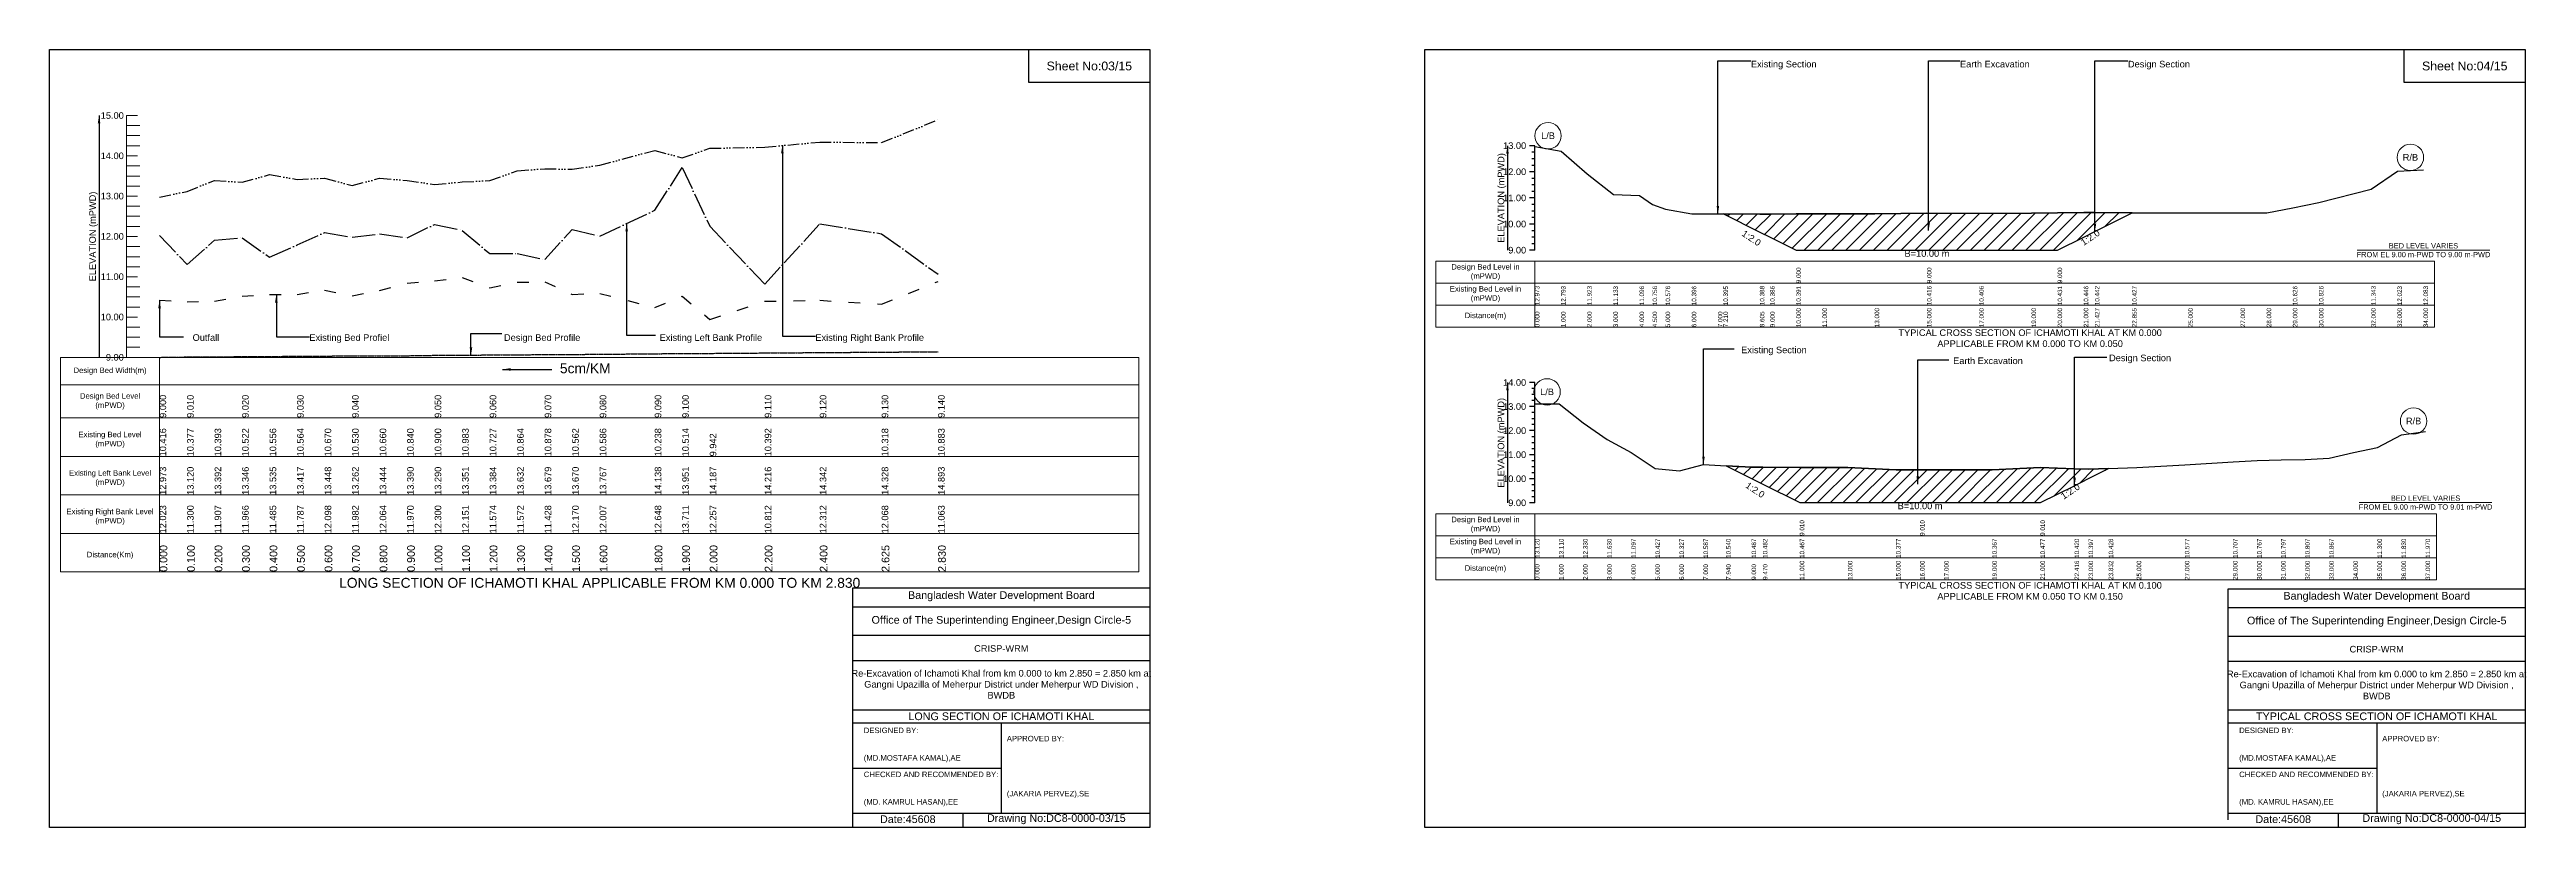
# Model space of a CAD drawing. Header units: inches. Extents: x 91000 to 258649, y -5656 to 4.
# Drawn here: x 120000 to 138009, y -5656 to 0 of the extents above; entities that cross this region are included whole.
import ezdxf

# ---------------------------------------------------------------- set-up
doc = ezdxf.new("R2010")
doc.units = ezdxf.units.IN
doc.header["$LTSCALE"] = 7
doc.header["$MEASUREMENT"] = 0
for name, pattern in [('ACAD_ISO03W100', [30, 12, -18]), ('ACAD_ISO04W100', [30, 24, -3, 0, -3]), ('ACAD_ISO14W100', [24, 12, -3, 0, -3, 0, -3, 0, -3]), ('CENTER', [2, 1.25, -0.25, 0.25, -0.25])]:
    doc.linetypes.add(name, pattern=pattern)
for name, color, linetype, lineweight in [('Cross section Data Border', 7, 'Continuous', 9), ('Cross Section Labels', 7, 'Continuous', 9), ('Design Bed Level Long Section', 7, 'CENTER', 25), ('Existing Bed Level for Long Section', 7, 'ACAD_ISO03W100', 25), ('Existing Left Bank of Long section', 7, 'ACAD_ISO04W100', 25), ('Existing Right Bank of Long Section', 7, 'ACAD_ISO14W100', 25), ('Existing_Bed_Level for Xsection', 7, 'Continuous', 25), ('Long Section Border', 7, 'Continuous', 9), ('Long Section Labels', 7, 'Continuous', 9), ('Vscale for Long Section', 7, 'Continuous', 9)]:
    doc.layers.add(name, color=color, linetype=linetype, lineweight=lineweight)
doc.styles.get("Standard").update_dxf_attribs({"font": 'arial.ttf'})
doc.dimstyles.get("Standard").update_dxf_attribs({"dimtxt": 0.18, "dimasz": 0.18, "dimexe": 0.18, "dimexo": 0.0625, "dimgap": 0.09, "dimtad": 0, "dimtih": 1, "dimtoh": 1, "dimdec": 4, "dimzin": 0, "dimdsep": 46, "dimtxsty": 'Standard', "dimcen": 0.09, "dimadec": 0, "dimazin": 0, "dimtfac": 1, "dimtdec": 4, "dimtofl": 0, "dimtmove": 0, "dimatfit": 3, "dimfxl": 1, "dimtolj": 1, "dimtzin": 0, "dimarcsym": 0})

msp = doc.modelspace()

# ---------------------------------------------------------------- hatches: boundary and pattern name
at = {"layer": 'Existing_Bed_Level for Xsection'}
h = msp.add_hatch(dxfattribs=at)
h.set_pattern_fill('ANSI31', color=256, scale=570, style=0)
h.paths.add_polyline_path([(132170, -1194), (132435, -1327), (132510, -1364), (132700, -1459), (132890, -1459), (133270, -1459), (133650, -1459), (134030, -1459), (134410, -1459), (134600, -1459), (134790, -1364), (134871, -1324), (135142, -1188), (134871, -1185), (134790, -1185), (134600, -1187), (134410, -1190), (134030, -1192), (133650, -1190), (133270, -1194), (132890, -1194), (132700, -1195), (132510, -1196), (132435, -1196)])
h = msp.add_hatch(dxfattribs=at)
h.set_pattern_fill('ANSI31', color=256, scale=525, style=0)
h.paths.add_polyline_path([(132190, -3027), (132375, -3119), (132457, -3161), (132725, -3294), (133075, -3294), (133425, -3294), (133600, -3294), (133775, -3294), (134125, -3294), (134475, -3294), (134723, -3171), (134825, -3119), (134971, -3047), (134825, -3052), (134723, -3048), (134475, -3038), (134125, -3057), (133775, -3055), (133600, -3055), (133425, -3055), (133075, -3040), (132725, -3040), (132457, -3037), (132375, -3036)])

# ---------------------------------------------------------------- linework, layer by layer
for points in [[(120000, 0), (128000, 0), (128000, -5656), (120000, -5656)], [(127120, 0), (128000, 0), (128000, -240), (127120, -240)], [(130000, 0), (138000, 0), (138000, -5656), (130000, -5656)], [(137120, 0), (138000, 0), (138000, -240), (137120, -240)]]:
    msp.add_lwpolyline(points, close=True)
for points in [[(125840, -5656), (125840, -3913), (128000, -3913)], [(135840, -5600), (135840, -3920), (138000, -3920)], [(125840, -4051), (128000, -4051)], [(135840, -4056), (138000, -4056)], [(125840, -4259), (128000, -4259)], [(135840, -4264), (138000, -4264)], [(125840, -4443), (128000, -4443)], [(135840, -4448), (138000, -4448)], [(125840, -4800), (128000, -4800)], [(135840, -4800), (138000, -4800)], [(125840, -4896), (128000, -4896)], [(126920, -4896), (126920, -5552)], [(135840, -4896), (138000, -4896)], [(136920, -4896), (136920, -5552)], [(125840, -5224), (126920, -5224)], [(135840, -5224), (136920, -5224)], [(125840, -5552), (128000, -5552)], [(126640, -5552), (126640, -5656)], [(135840, -5552), (138000, -5552)], [(136640, -5552), (136640, -5656)]]:
    msp.add_lwpolyline(points)
at = {"layer": 'Cross section Data Border'}
for points in [[(130080, -1539), (137340, -1539), (137340, -2019), (130080, -2019)], [(130080, -3376), (137355, -3376), (137355, -3856), (130080, -3856)]]:
    msp.add_lwpolyline(points, close=True, dxfattribs=at)
for points in [[(130800, -1539), (130800, -2019)], [(130080, -1699), (137340, -1699)], [(130080, -1859), (137340, -1859)], [(130800, -3376), (130800, -3856)], [(130080, -3536), (137355, -3536)], [(130080, -3696), (137355, -3696)]]:
    msp.add_lwpolyline(points, dxfattribs=at)
at = {"layer": 'Cross Section Labels'}
for points in [[(136778, -1459), (137742, -1459)], [(136793, -3294), (137757, -3294)]]:
    msp.add_lwpolyline(points, dxfattribs=at)
for centre in [(130895, -627), (137165, -784), (130888, -2489), (137188, -2701)]:
    msp.add_circle(centre, 96, dxfattribs=at)
at = {"layer": 'Design Bed Level Long Section'}
msp.add_lwpolyline([(120800, -2238), (121000, -2235), (121200, -2235), (121400, -2232), (121600, -2232), (121800, -2229), (122000, -2229), (122200, -2226), (122400, -2226), (122600, -2226), (122800, -2223), (123000, -2223), (123200, -2220), (123400, -2220), (123600, -2217), (123800, -2217), (124000, -2215), (124400, -2212), (124600, -2209), (124800, -2209), (125200, -2206), (125600, -2203), (126050, -2200), (126460, -2197)], dxfattribs=at)
at = {"layer": 'Existing Bed Level for Long Section'}
msp.add_lwpolyline([(120800, -1823), (121000, -1835), (121200, -1830), (121400, -1792), (121600, -1782), (121800, -1780), (122000, -1749), (122200, -1790), (122400, -1752), (122600, -1699), (122800, -1681), (123000, -1657), (123200, -1732), (123400, -1692), (123600, -1688), (123800, -1780), (124000, -1773), (124400, -1875), (124600, -1794), (124800, -1962), (125200, -1830), (125600, -1823), (126050, -1852), (126460, -1686)], dxfattribs=at)
at = {"layer": 'Existing Left Bank of Long section'}
msp.add_lwpolyline([(120800, -1352), (121000, -1564), (121200, -1386), (121400, -1369), (121600, -1510), (121800, -1421), (122000, -1330), (122200, -1364), (122400, -1340), (122600, -1368), (122800, -1271), (123000, -1315), (123200, -1484), (123400, -1484), (123600, -1527), (123800, -1309), (124000, -1357), (124400, -1169), (124600, -858), (124800, -1284), (125200, -1707), (125600, -1268), (126050, -1339), (126460, -1634)], dxfattribs=at)
at = {"layer": 'Existing Right Bank of Long Section'}
msp.add_lwpolyline([(120800, -1074), (121000, -1031), (121200, -951), (121400, -965), (121600, -909), (121800, -944), (122000, -935), (122200, -989), (122400, -936), (122600, -952), (122800, -981), (123000, -963), (123200, -953), (123400, -881), (123600, -867), (123800, -870), (124000, -841), (124400, -733), (124600, -787), (124800, -718), (125200, -710), (125600, -673), (126050, -677), (126460, -511)], dxfattribs=at)
at = {"layer": 'Existing_Bed_Level for Xsection'}
for points in [[(130800, -699), (130760, -699)], [(130800, -1459), (130800, -1269), (130800, -1079), (130800, -889), (130800, -699)], [(130800, -704), (130990, -739), (131180, -904), (131370, -1054), (131560, -1061), (131655, -1126), (131750, -1160), (131940, -1194), (132130, -1194), (132170, -1194), (132435, -1196), (132510, -1196), (132700, -1195), (132700, -1195), (132890, -1194), (133270, -1194), (133650, -1190), (133650, -1190), (134030, -1192), (134410, -1190), (134600, -1187), (134600, -1187), (134790, -1185), (134871, -1185), (135142, -1188), (135170, -1188), (135550, -1188), (135930, -1188), (136120, -1188), (136310, -1150), (136500, -1112), (136880, -1014), (137070, -885), (137260, -874)], [(130800, -889), (130760, -889)], [(130800, -747), (130776, -747)], [(130800, -794), (130776, -794)], [(130800, -842), (130776, -842)], [(130800, -1079), (130760, -1079)], [(130800, -937), (130776, -937)], [(130800, -984), (130776, -984)], [(130800, -1032), (130776, -1032)], [(130800, -1127), (130776, -1127)], [(130800, -1174), (130776, -1174)], [(130800, -1222), (130776, -1222)], [(130800, -1269), (130760, -1269)], [(130800, -1317), (130776, -1317)], [(130800, -1364), (130776, -1364)], [(130800, -1412), (130776, -1412)], [(130800, -1459), (130760, -1459)], [(130800, -2421), (130760, -2421)], [(130800, -2465), (130776, -2465)], [(130800, -2509), (130776, -2509)], [(130800, -3296), (130800, -3121), (130800, -2946), (130800, -2771), (130800, -2596), (130800, -2421)], [(130800, -2596), (130760, -2596)], [(130800, -2552), (130776, -2552)], [(130800, -2640), (130776, -2640)], [(130800, -2684), (130776, -2684)], [(130800, -2575), (130975, -2577), (131150, -2713), (131325, -2836), (131500, -2929), (131675, -3046), (131850, -3064), (132025, -3018), (132190, -3027), (132375, -3036), (132457, -3037), (132725, -3040), (132725, -3040), (133075, -3040), (133425, -3055), (133600, -3055), (133600, -3055), (133775, -3055), (134125, -3057), (134475, -3038), (134475, -3038), (134723, -3048), (134825, -3052), (134971, -3047), (135175, -3040), (135525, -3020), (135875, -2998), (136050, -2987), (136225, -2982), (136400, -2980), (136575, -2970), (136750, -2929), (136925, -2894), (137100, -2801), (137275, -2776)], [(130800, -2771), (130760, -2771)], [(130800, -2727), (130776, -2727)], [(130800, -2815), (130776, -2815)], [(130800, -2859), (130776, -2859)], [(130800, -2946), (130760, -2946)], [(130800, -2902), (130776, -2902)], [(130800, -2990), (130776, -2990)], [(130800, -3034), (130776, -3034)], [(130800, -3121), (130760, -3121)], [(130800, -3077), (130776, -3077)], [(130800, -3165), (130776, -3165)], [(130800, -3209), (130776, -3209)], [(130800, -3296), (130760, -3296)], [(130800, -3252), (130776, -3252)]]:
    msp.add_lwpolyline(points, dxfattribs=at)
for points in [[(132170, -1194), (132170, -1194), (132435, -1327), (132510, -1364), (132700, -1459), (132700, -1459), (132890, -1459), (133270, -1459), (133650, -1459), (133650, -1459), (134030, -1459), (134410, -1459), (134600, -1459), (134600, -1459), (134790, -1364), (134871, -1324), (135142, -1188), (135142, -1188), (135142, -1188), (134871, -1185), (134790, -1185), (134600, -1187), (134600, -1187), (134410, -1190), (134030, -1192), (133650, -1190), (133650, -1190), (133270, -1194), (132890, -1194), (132700, -1195), (132700, -1195), (132510, -1196), (132435, -1196), (132170, -1194)], [(132190, -3027), (132190, -3027), (132375, -3119), (132457, -3161), (132725, -3294), (132725, -3294), (133075, -3294), (133425, -3294), (133600, -3294), (133600, -3294), (133775, -3294), (134125, -3294), (134475, -3294), (134475, -3294), (134723, -3171), (134825, -3119), (134971, -3047), (134971, -3047), (134971, -3047), (134825, -3052), (134723, -3048), (134475, -3038), (134475, -3038), (134125, -3057), (133775, -3055), (133600, -3055), (133600, -3055), (133425, -3055), (133075, -3040), (132725, -3040), (132725, -3040), (132457, -3037), (132375, -3036), (132190, -3027)]]:
    msp.add_lwpolyline(points, close=True, dxfattribs=at)
at = {"layer": 'Long Section Border'}
msp.add_lwpolyline([(120080, -2238), (127920, -2238), (127920, -3798), (120080, -3798)], close=True, dxfattribs=at)
for points in [[(120800, -2238), (120800, -3798)], [(120080, -2438), (127920, -2438)], [(120080, -2678), (127920, -2678)], [(120080, -2958), (127920, -2958)], [(120080, -3238), (127920, -3238)], [(120080, -3518), (127920, -3518)]]:
    msp.add_lwpolyline(points, dxfattribs=at)
at = {"layer": 'Vscale for Long Section'}
for points in [[(120560, -2238), (120560, -1945), (120560, -1652), (120560, -1359), (120560, -1066), (120560, -773), (120560, -480)], [(120560, -480), (120640, -480)], [(120560, -553), (120656, -553)], [(120560, -626), (120656, -626)], [(120560, -700), (120656, -700)], [(120560, -773), (120640, -773)], [(120560, -846), (120656, -846)], [(120560, -920), (120656, -920)], [(120560, -993), (120656, -993)], [(120560, -1066), (120640, -1066)], [(120560, -1139), (120656, -1139)], [(120560, -1212), (120656, -1212)], [(120560, -1286), (120656, -1286)], [(120560, -1359), (120640, -1359)], [(120560, -1432), (120656, -1432)], [(120560, -1506), (120656, -1506)], [(120560, -1579), (120656, -1579)], [(120560, -1652), (120640, -1652)], [(120560, -1725), (120656, -1725)], [(120560, -1798), (120656, -1798)], [(120560, -1872), (120656, -1872)], [(120560, -1945), (120640, -1945)], [(120560, -2018), (120656, -2018)], [(120560, -2092), (120656, -2092)], [(120560, -2165), (120656, -2165)], [(120560, -2238), (120640, -2238)]]:
    msp.add_lwpolyline(points, dxfattribs=at)

# ---------------------------------------------------------------- texts
at = {"attachment_point": 5}
for s, insert, char_height in [('Sheet No:03/15', (127560, -120), 64), ('Bangladesh Water Development Board', (126920, -3975), 56), ('Bangladesh Water Development Board', (136920, -3980), 56), ('Office of The Superintending Engineer,Design Circle-5', (126920, -4155), 56), ('Office of The Superintending Engineer,Design Circle-5', (136920, -4160), 56)]:
    msp.add_mtext(s, dxfattribs=dict(at, insert=insert, char_height=char_height))
for s, insert, char_height, width, attachment_point in [('Sheet No:04/15', (137560, -120), 64, 613.24, 5), ('CRISP-WRM', (126920, -4355), 48, 2240, 5), ('CRISP-WRM', (136920, -4360), 48, 2240, 5), ('Re-Excavation of Ichamoti Khal from km 0.000 to km 2.850 = 2.850 km at^JGangni Upazilla of Meherpur District under Meherpur WD Division ,^JBWDB', (126920, -4615), 48, 2160, 5), ('Re-Excavation of Ichamoti Khal from km 0.000 to km 2.850 = 2.850 km at^JGangni Upazilla of Meherpur District under Meherpur WD Division ,^JBWDB', (136920, -4620), 48, 2160, 5), ('LONG SECTION OF ICHAMOTI KHAL', (126920, -4848), 56, 2240, 5), ('TYPICAL CROSS SECTION OF ICHAMOTI KHAL', (136920, -4848), 56, 2240, 5), ('DESIGNED BY:^J^J^J(MD.MOSTAFA KAMAL),AE', (125920, -5056), 40, 1120, 4), ('APPROVED BY:^J^J^J^J^J^J(JAKARIA PERVEZ),SE', (126960, -5216), 40, 1120, 4), ('DESIGNED BY:^J^J^J(MD.MOSTAFA KAMAL),AE', (135920, -5056), 40, 1120, 4), ('APPROVED BY:^J^J^J^J^J^J(JAKARIA PERVEZ),SE', (136960, -5216), 40, 1120, 4), ('CHECKED AND RECOMMENDED BY:^J^J^J(MD. KAMRUL HASAN),EE', (125920, -5376), 40, 1120, 4), ('CHECKED AND RECOMMENDED BY:^J^J^J(MD. KAMRUL HASAN),EE', (135920, -5376), 40, 1120, 4), ('Date:45608', (126240, -5596), 56, 1120, 5), ('Drawing No:DC8-0000-03/15', (127320, -5596), 56, 1760, 5), ('Date:45608', (136240, -5596), 56, 1120, 5), ('Drawing No:DC8-0000-04/15', (137320, -5596), 56, 1760, 5)]:
    msp.add_mtext(s, dxfattribs=dict(insert=insert, char_height=char_height, width=width, attachment_point=attachment_point))
at = {"layer": 'Cross section Data Border', "char_height": 40, "width": 640, "attachment_point": 5}
for s, insert in [('Design Bed Level in (mPWD)', (130440, -1619)), ('Existing Bed Level in (mPWD)', (130440, -1779)), ('Distance(m)', (130440, -1939)), ('Design Bed Level in (mPWD)', (130440, -3456)), ('Existing Bed Level in (mPWD)', (130440, -3616)), ('Distance(m)', (130440, -3776))]:
    msp.add_mtext(s, dxfattribs=dict(at, insert=insert))
at = {"layer": 'Cross Section Labels'}
for s, insert, char_height, attachment_point in [('Existing Section', (132370, -82), 48, 1), ('Earth Excavation', (133890, -82), 48, 1), ('Design Section', (135111, -82), 48, 1), ('L/B', (130895, -627), 48, 5), ('R/B', (137165, -784), 48, 5), ('BED LEVEL VARIES ^JFROM EL 9.00 m-PWD TO 9.00 m-PWD', (137260, -1459), 38.4, 5), ('B=10.00 m', (133650, -1459), 48, 2), ('Existing Section', (132299, -2160), 48, 1), ('TYPICAL CROSS SECTION OF ICHAMOTI KHAL AT KM 0.000^JAPPLICABLE FROM KM 0.000 TO KM 0.050', (134400, -2099), 48, 5), ('Earth Excavation', (133840, -2239), 48, 1), ('Design Section', (134974, -2218), 48, 1), ('L/B', (130888, -2489), 48, 5), ('R/B', (137188, -2701), 48, 5), ('B=10.00 m', (133600, -3294), 48, 2), ('BED LEVEL VARIES ^JFROM EL 9.00 m-PWD TO 9.01 m-PWD', (137275, -3294), 38.4, 5), ('TYPICAL CROSS SECTION OF ICHAMOTI KHAL AT KM 0.100^JAPPLICABLE FROM KM 0.050 TO KM 0.150', (134400, -3936), 48, 5)]:
    msp.add_mtext(s, dxfattribs=dict(at, insert=insert, char_height=char_height, attachment_point=attachment_point))
at = {"layer": 'Cross Section Labels', "char_height": 48, "attachment_point": 2}
for insert, rotation in [((132387, -1351), 326.3099), ((134824, -1347), 33.6901), ((132414, -3182), 326.3099), ((134679, -3192), 33.6901)]:
    msp.add_mtext('1:2.0', dxfattribs=dict(at, insert=insert, rotation=rotation))
at = {"layer": 'Existing_Bed_Level for Xsection', "char_height": 48, "attachment_point": 6}
for s, insert in [('13.00', (130736, -699)), ('12.00', (130736, -889)), ('11.00', (130736, -1079)), ('10.00', (130736, -1269)), ('9.00', (130736, -1459)), ('14.00', (130736, -2421)), ('13.00', (130736, -2596)), ('12.00', (130736, -2771)), ('11.00', (130736, -2946)), ('10.00', (130736, -3121)), ('9.00', (130736, -3296))]:
    msp.add_mtext(s, dxfattribs=dict(at, insert=insert))
at = {"layer": 'Existing_Bed_Level for Xsection', "rotation": 90}
for s, insert, char_height, attachment_point in [('ELEVATION (mPWD)', (130560, -1079), 48, 5), ('9.000', (132700, -1699), 32.8, 1), ('9.000', (133650, -1699), 32.8, 1), ('9.000', (134600, -1699), 32.8, 1), ('12.973', (130800, -1859), 32.8, 1), ('12.793', (130990, -1859), 32.8, 1), ('11.923', (131180, -1859), 32.8, 1), ('11.133', (131370, -1859), 32.8, 1), ('11.096', (131560, -1859), 32.8, 1), ('10.756', (131655, -1859), 32.8, 1), ('10.576', (131750, -1859), 32.8, 1), ('10.396', (131940, -1859), 32.8, 1), ('10.395', (132170, -1859), 32.8, 1), ('10.388', (132435, -1859), 32.8, 1), ('10.386', (132510, -1859), 32.8, 1), ('10.391', (132700, -1859), 32.8, 1), ('10.416', (133650, -1859), 32.8, 1), ('10.406', (134030, -1859), 32.8, 1), ('10.431', (134600, -1859), 32.8, 1), ('10.446', (134790, -1859), 32.8, 1), ('10.442', (134871, -1859), 32.8, 1), ('10.427', (135142, -1859), 32.8, 1), ('10.626', (136310, -1859), 32.8, 1), ('10.826', (136500, -1859), 32.8, 1), ('11.343', (136880, -1859), 32.8, 1), ('12.023', (137070, -1859), 32.8, 1), ('12.083', (137260, -1859), 32.8, 1), ('0.000', (130800, -2019), 32.8, 1), ('1.000', (130990, -2019), 32.8, 1), ('2.000', (131180, -2019), 32.8, 1), ('3.000', (131370, -2019), 32.8, 1), ('4.000', (131560, -2019), 32.8, 1), ('4.500', (131655, -2019), 32.8, 1), ('5.000', (131750, -2019), 32.8, 1), ('6.000', (131940, -2019), 32.8, 1), ('7.000', (132130, -2019), 32.8, 1), ('7.210', (132170, -2019), 32.8, 1), ('8.605', (132435, -2019), 32.8, 1), ('9.000', (132510, -2019), 32.8, 1), ('10.000', (132700, -2019), 32.8, 1), ('11.000', (132890, -2019), 32.8, 1), ('13.000', (133270, -2019), 32.8, 1), ('15.000', (133650, -2019), 32.8, 1), ('17.000', (134030, -2019), 32.8, 1), ('19.000', (134410, -2019), 32.8, 1), ('20.000', (134600, -2019), 32.8, 1), ('21.000', (134790, -2019), 32.8, 1), ('21.427', (134871, -2019), 32.8, 1), ('22.855', (135142, -2019), 32.8, 1), ('25.000', (135550, -2019), 32.8, 1), ('27.000', (135930, -2019), 32.8, 1), ('28.000', (136120, -2019), 32.8, 1), ('29.000', (136310, -2019), 32.8, 1), ('30.000', (136500, -2019), 32.8, 1), ('32.000', (136880, -2019), 32.8, 1), ('33.000', (137070, -2019), 32.8, 1), ('34.000', (137260, -2019), 32.8, 1), ('ELEVATION (mPWD)', (130560, -2859), 48, 5), ('13.120', (130800, -3696), 32.8, 1), ('13.110', (130975, -3696), 32.8, 1), ('12.330', (131150, -3696), 32.8, 1), ('11.630', (131325, -3696), 32.8, 1), ('11.097', (131500, -3696), 32.8, 1), ('10.427', (131675, -3696), 32.8, 1), ('10.327', (131850, -3696), 32.8, 1), ('10.587', (132025, -3696), 32.8, 1), ('10.540', (132190, -3696), 32.8, 1), ('10.487', (132375, -3696), 32.8, 1), ('10.482', (132457, -3696), 32.8, 1), ('9.010', (132725, -3536), 32.8, 1), ('10.467', (132725, -3696), 32.8, 1), ('10.377', (133425, -3696), 32.8, 1), ('9.010', (133600, -3536), 32.8, 1), ('10.367', (134125, -3696), 32.8, 1), ('9.010', (134475, -3536), 32.8, 1), ('10.477', (134475, -3696), 32.8, 1), ('10.420', (134723, -3696), 32.8, 1), ('10.397', (134825, -3696), 32.8, 1), ('10.426', (134971, -3696), 32.8, 1), ('10.577', (135525, -3696), 32.8, 1), ('10.707', (135875, -3696), 32.8, 1), ('10.767', (136050, -3696), 32.8, 1), ('10.797', (136225, -3696), 32.8, 1), ('10.807', (136400, -3696), 32.8, 1), ('10.867', (136575, -3696), 32.8, 1), ('11.300', (136925, -3696), 32.8, 1), ('11.830', (137100, -3696), 32.8, 1), ('11.970', (137275, -3696), 32.8, 1), ('0.000', (130800, -3856), 32.8, 1), ('1.000', (130975, -3856), 32.8, 1), ('2.000', (131150, -3856), 32.8, 1), ('3.000', (131325, -3856), 32.8, 1), ('4.000', (131500, -3856), 32.8, 1), ('5.000', (131675, -3856), 32.8, 1), ('6.000', (131850, -3856), 32.8, 1), ('7.000', (132025, -3856), 32.8, 1), ('7.940', (132190, -3856), 32.8, 1), ('9.000', (132375, -3856), 32.8, 1), ('9.470', (132457, -3856), 32.8, 1), ('11.000', (132725, -3856), 32.8, 1), ('13.000', (133075, -3856), 32.8, 1), ('15.000', (133425, -3856), 32.8, 1), ('16.000', (133600, -3856), 32.8, 1), ('17.000', (133775, -3856), 32.8, 1), ('19.000', (134125, -3856), 32.8, 1), ('21.000', (134475, -3856), 32.8, 1), ('22.416', (134723, -3856), 32.8, 1), ('23.000', (134825, -3856), 32.8, 1), ('23.832', (134971, -3856), 32.8, 1), ('25.000', (135175, -3856), 32.8, 1), ('27.000', (135525, -3856), 32.8, 1), ('29.000', (135875, -3856), 32.8, 1), ('30.000', (136050, -3856), 32.8, 1), ('31.000', (136225, -3856), 32.8, 1), ('32.000', (136400, -3856), 32.8, 1), ('33.000', (136575, -3856), 32.8, 1), ('34.000', (136750, -3856), 32.8, 1), ('35.000', (136925, -3856), 32.8, 1), ('36.000', (137100, -3856), 32.8, 1), ('37.000', (137275, -3856), 32.8, 1)]:
    msp.add_mtext(s, dxfattribs=dict(at, insert=insert, char_height=char_height, attachment_point=attachment_point))
at = {"layer": 'Long Section Border', "attachment_point": 5}
for s, insert, char_height in [('Design Bed Width(m)', (120440, -2338), 40), ('Design Bed Level^J(mPWD)', (120440, -2558), 40), ('Existing Bed Level^J(mPWD)', (120440, -2838), 40), ('Existing Left Bank Level^J(mPWD)', (120440, -3118), 40), ('Existing Right Bank Level^J(mPWD)', (120440, -3398), 40), ('Distance(Km)', (120440, -3678), 40), ('LONG SECTION OF ICHAMOTI KHAL APPLICABLE FROM KM 0.000 TO KM 2.830', (124000, -3878), 72)]:
    msp.add_mtext(s, dxfattribs=dict(at, insert=insert, char_height=char_height))
at = {"layer": 'Long Section Border', "insert": (123895, -2318), "char_height": 72, "width": 3777.45, "attachment_point": 5}
msp.add_mtext('5cm/KM', dxfattribs=at)
at = {"layer": 'Long Section Labels', "char_height": 48, "attachment_point": 1}
for s, insert in [('Outfall', (121040, -2070)), ('Existing Bed Profiel', (121889, -2070)), ('Design Bed Profile', (123304, -2070)), ('Existing Left Bank Profile', (124436, -2070)), ('Existing Right Bank Profile', (125568, -2070))]:
    msp.add_mtext(s, dxfattribs=dict(at, insert=insert))
at = {"layer": 'Vscale for Long Section', "char_height": 48, "attachment_point": 6}
for s, insert in [('15.00', (120540, -480)), ('14.00', (120540, -773)), ('13.00', (120540, -1066)), ('12.00', (120540, -1359)), ('11.00', (120540, -1652)), ('10.00', (120540, -1945)), ('9.00', (120540, -2238))]:
    msp.add_mtext(s, dxfattribs=dict(at, insert=insert))
at = {"layer": 'Vscale for Long Section', "rotation": 90}
for s, insert, char_height, attachment_point in [('ELEVATION (mPWD)', (120320, -1359), 48, 5), ('9.000', (120800, -2678), 48, 1), ('9.010', (121000, -2678), 48, 1), ('9.010', (121000, -2678), 48, 1), ('9.020', (121400, -2678), 48, 1), ('9.020', (121400, -2678), 48, 1), ('9.030', (121800, -2678), 48, 1), ('9.030', (121800, -2678), 48, 1), ('9.040', (122200, -2678), 48, 1), ('9.040', (122200, -2678), 48, 1), ('9.040', (122200, -2678), 48, 1), ('9.050', (122800, -2678), 48, 1), ('9.050', (122800, -2678), 48, 1), ('9.060', (123200, -2678), 48, 1), ('9.060', (123200, -2678), 48, 1), ('9.070', (123600, -2678), 48, 1), ('9.070', (123600, -2678), 48, 1), ('9.080', (124000, -2678), 48, 1), ('9.090', (124400, -2678), 48, 1), ('9.100', (124600, -2678), 48, 1), ('9.100', (124600, -2678), 48, 1), ('9.110', (125200, -2678), 48, 1), ('9.120', (125600, -2678), 48, 1), ('9.130', (126050, -2678), 48, 1), ('9.140', (126460, -2678), 48, 1), ('10.416', (120800, -2958), 48, 1), ('10.416', (120800, -2958), 48, 1), ('10.377', (121000, -2958), 48, 1), ('10.393', (121200, -2958), 48, 1), ('10.522', (121400, -2958), 48, 1), ('10.556', (121600, -2958), 48, 1), ('10.564', (121800, -2958), 48, 1), ('10.670', (122000, -2958), 48, 1), ('10.530', (122200, -2958), 48, 1), ('10.660', (122400, -2958), 48, 1), ('10.840', (122600, -2958), 48, 1), ('10.900', (122800, -2958), 48, 1), ('10.983', (123000, -2958), 48, 1), ('10.727', (123200, -2958), 48, 1), ('10.864', (123400, -2958), 48, 1), ('10.878', (123600, -2958), 48, 1), ('10.562', (123800, -2958), 48, 1), ('10.586', (124000, -2958), 48, 1), ('10.238', (124400, -2958), 48, 1), ('10.514', (124600, -2958), 48, 1), ('9.942', (124800, -2958), 48, 1), ('10.392', (125200, -2958), 48, 1), ('10.318', (126050, -2958), 48, 1), ('10.883', (126460, -2958), 48, 1), ('12.973', (120800, -3238), 48, 1), ('13.120', (121000, -3238), 48, 1), ('13.392', (121200, -3238), 48, 1), ('13.346', (121400, -3238), 48, 1), ('13.535', (121600, -3238), 48, 1), ('13.417', (121800, -3238), 48, 1), ('13.448', (122000, -3238), 48, 1), ('13.262', (122200, -3238), 48, 1), ('13.444', (122400, -3238), 48, 1), ('13.390', (122600, -3238), 48, 1), ('13.290', (122800, -3238), 48, 1), ('13.351', (123000, -3238), 48, 1), ('13.384', (123200, -3238), 48, 1), ('13.632', (123400, -3238), 48, 1), ('13.679', (123600, -3238), 48, 1), ('13.670', (123800, -3238), 48, 1), ('13.767', (124000, -3238), 48, 1), ('14.138', (124400, -3238), 48, 1), ('13.951', (124600, -3238), 48, 1), ('14.187', (124800, -3238), 48, 1), ('14.216', (125200, -3238), 48, 1), ('14.342', (125600, -3238), 48, 1), ('14.328', (126050, -3238), 48, 1), ('14.893', (126460, -3238), 48, 1), ('12.023', (120800, -3518), 48, 1), ('11.300', (121000, -3518), 48, 1), ('11.907', (121200, -3518), 48, 1), ('11.966', (121400, -3518), 48, 1), ('11.485', (121600, -3518), 48, 1), ('11.787', (121800, -3518), 48, 1), ('12.098', (122000, -3518), 48, 1), ('11.982', (122200, -3518), 48, 1), ('12.064', (122400, -3518), 48, 1), ('11.970', (122600, -3518), 48, 1), ('12.300', (122800, -3518), 48, 1), ('12.151', (123000, -3518), 48, 1), ('11.574', (123200, -3518), 48, 1), ('11.572', (123400, -3518), 48, 1), ('11.428', (123600, -3518), 48, 1), ('12.170', (123800, -3518), 48, 1), ('12.007', (124000, -3518), 48, 1), ('12.648', (124400, -3518), 48, 1), ('13.711', (124600, -3518), 48, 1), ('12.257', (124800, -3518), 48, 1), ('10.812', (125200, -3518), 48, 1), ('12.312', (125600, -3518), 48, 1), ('12.068', (126050, -3518), 48, 1), ('11.063', (126460, -3518), 48, 1), ('0.000', (120800, -3798), 56, 1), ('0.100', (121000, -3798), 56, 1), ('0.200', (121200, -3798), 56, 1), ('0.300', (121400, -3798), 56, 1), ('0.400', (121600, -3798), 56, 1), ('0.500', (121800, -3798), 56, 1), ('0.600', (122000, -3798), 56, 1), ('0.700', (122200, -3798), 56, 1), ('0.800', (122400, -3798), 56, 1), ('0.900', (122600, -3798), 56, 1), ('1.000', (122800, -3798), 56, 1), ('1.100', (123000, -3798), 56, 1), ('1.200', (123200, -3798), 56, 1), ('1.300', (123400, -3798), 56, 1), ('1.400', (123600, -3798), 56, 1), ('1.500', (123800, -3798), 56, 1), ('1.600', (124000, -3798), 56, 1), ('1.800', (124400, -3798), 56, 1), ('1.900', (124600, -3798), 56, 1), ('2.000', (124800, -3798), 56, 1), ('2.200', (125200, -3798), 56, 1), ('2.400', (125600, -3798), 56, 1), ('2.625', (126050, -3798), 56, 1), ('2.830', (126460, -3798), 56, 1)]:
    msp.add_mtext(s, dxfattribs=dict(at, insert=insert, char_height=char_height, attachment_point=attachment_point))

# ---------------------------------------------------------------- leaders
at = {"layer": 'Cross Section Labels', "annotation_type": 0, "has_hookline": 1, "hookline_direction": 0}
for points, text_width in [([(132130, -1194), (132130, -82), (132370, -82)], 467), ([(133662, -1316), (133662, -82), (133890, -82)], 497), ([(134871, -1324), (134871, -82), (135111, -82)], 441), ([(132025, -3018), (132025, -2176), (132249, -2176)], 467), ([(133583, -3161), (133583, -2255), (133808, -2255)], 497), ([(134723, -3171), (134723, -2237), (134958, -2237)], 441)]:
    msp.add_leader(points, dimstyle='Standard', override={"dimasz": 57.6}, dxfattribs=dict(at, text_width=text_width))
at = {"layer": 'Existing_Bed_Level for Xsection'}
for points in [[(130600, -699), (130600, -1459)], [(130600, -2421), (130600, -3296)]]:
    msp.add_leader(points, dimstyle='Standard', override={"dimasz": 57.6}, dxfattribs=at)
at = {"layer": 'Long Section Labels', "annotation_type": 0, "has_hookline": 1, "hookline_direction": 0}
for points, text_width in [([(125328, -698), (125328, -2085), (125568, -2085)], 782), ([(124196, -1265), (124196, -2077), (124406, -2077)], 737), ([(121649, -1782), (121649, -2090), (121889, -2090)], 571), ([(120800, -1823), (120800, -2089), (120974, -2089)], 186), ([(123064, -2222), (123064, -2064), (123288, -2064)], 547)]:
    msp.add_leader(points, dimstyle='Standard', override={"dimasz": 57.6}, dxfattribs=dict(at, text_width=text_width))
at = {"layer": 'Long Section Labels', "annotation_type": 0, "has_hookline": 1, "hookline_direction": 0, "text_width": 737, "horizontal_direction": (0, 1, 0)}
msp.add_leader([(123294, -2326), (123652, -2326), (123652, -2327)], dimstyle='Standard', override={"dimasz": 57.6}, dxfattribs=at)
at = {"layer": 'Vscale for Long Section'}
msp.add_leader([(120360, -480), (120360, -2238)], dimstyle='Standard', override={"dimasz": 57.6}, dxfattribs=at)

doc.saveas('drawing.dxf')
